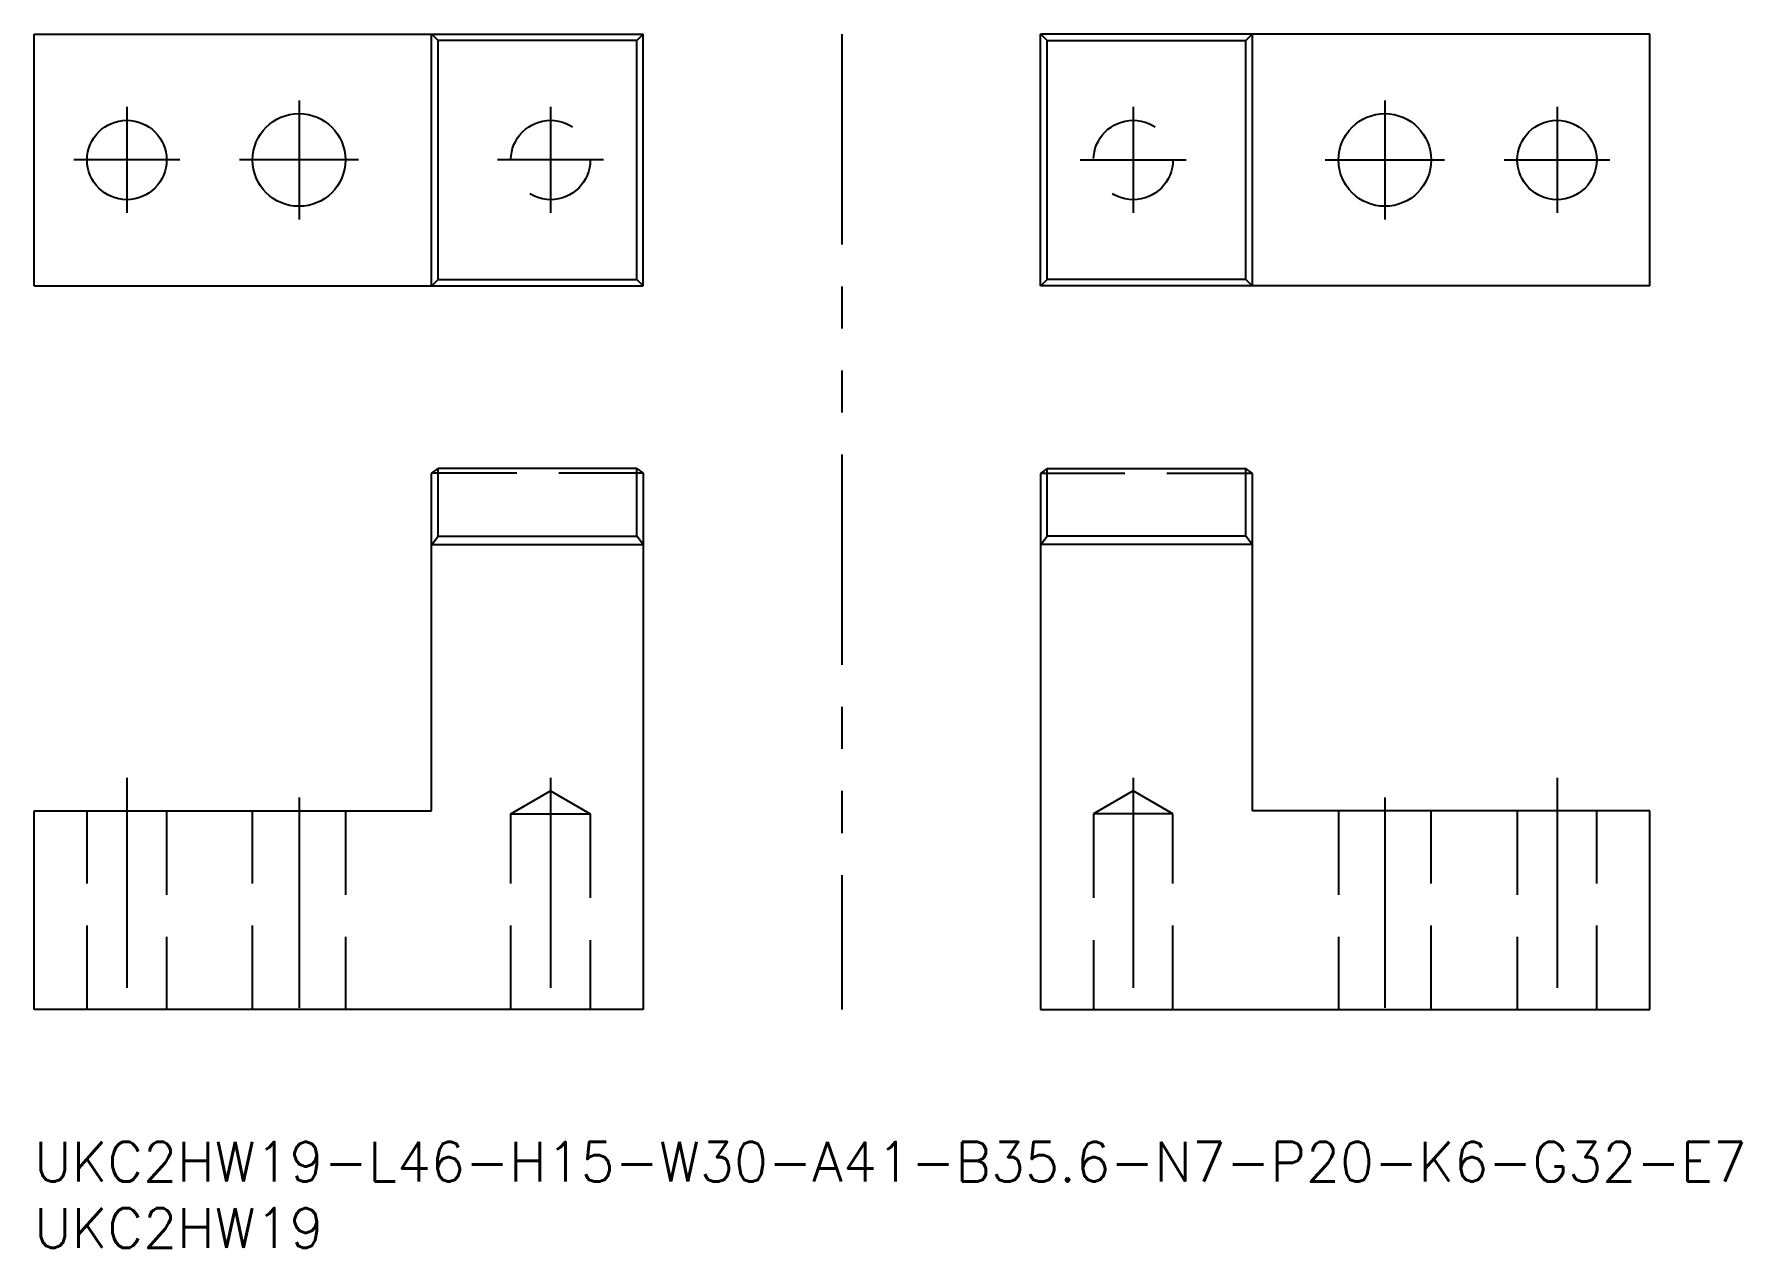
# Model space of a CAD drawing. Extents: x 0 to 129, y -8 to 84.
import ezdxf

# ---------------------------------------------------------------- set-up
doc = ezdxf.new("R2010")
doc.units = 0
doc.header["$LTSCALE"] = 0.5
for name, pattern in [('CENTER', [50.8, 31.75, -6.35, 6.35, -6.35]), ('DASHED', [19.05, 12.7, -6.35]), ('PHANTOM', [63.5, 31.75, -6.35, 6.35, -6.35, 6.35, -6.35])]:
    doc.linetypes.add(name, pattern=pattern)
for name, color, linetype in [('MSM_CENTER', 1, 'CENTER'), ('MSM_CONTINUOUS', 7, 'CONTINUOUS'), ('MSM_DASHED', 4, 'DASHED'), ('MSM_IMAGINARY', 6, 'PHANTOM'), ('MSM_PART_NUMBER', 7, 'CONTINUOUS')]:
    doc.layers.add(name, color=color, linetype=linetype)
doc.styles.get("Standard").update_dxf_attribs({"font": 'txt.shx', "height": 1, "bigfont": 'bigfont.shx'})

# ---------------------------------------------------------------- blocks, each defined once
blk = doc.blocks.new('*U40')
at = {"layer": 'MSM_PART_NUMBER'}
blk.add_text('UKC2HW19-L46-H15-W30-A41-B35.6-N7-P20-K6-G32-E7', height=3, dxfattribs=at).set_placement((0, -3))
blk = doc.blocks.new('*U41')
at = {"layer": 'MSM_PART_NUMBER'}
blk.add_text('UKC2HW19', height=3, dxfattribs=at).set_placement((0, -8))

msp = doc.modelspace()

# ---------------------------------------------------------------- linework, layer by layer
at = {"layer": 'MSM_CENTER'}
for p, q in [((7, 78.15), (7, 70.15)), ((20, 78.65), (20, 69.65)), ((39, 78.15), (39, 70.15)), ((83, 78.15), (83, 70.15)), ((102, 78.65), (102, 69.65)), ((115, 78.15), (115, 70.15)), ((11, 74.15), (3, 74.15)), ((24.5, 74.15), (15.5, 74.15)), ((43, 74.15), (35, 74.15)), ((79, 74.15), (87, 74.15)), ((97.5, 74.15), (106.5, 74.15)), ((111, 74.15), (119, 74.15)), ((7, 27.5), (7, 9)), ((39, 27.5), (39, 9)), ((83, 27.5), (83, 9)), ((115, 27.5), (115, 9)), ((20, 26), (20, 9)), ((102, 26), (102, 9))]:
    msp.add_line(p, q, dxfattribs=at)
at = {"layer": 'MSM_CONTINUOUS'}
for p, q in [((0, 83.65), (46, 83.65)), ((0, 64.65), (0, 83.65)), ((30, 64.65), (30, 83.65)), ((30.02, 83.65), (30.5, 83.17)), ((30.5, 65.13), (30.5, 83.17)), ((45.5, 83.17), (30.5, 83.17)), ((45.5, 83.17), (45.98, 83.65)), ((45.5, 65.13), (45.5, 83.17)), ((46, 64.65), (46, 83.65)), ((122, 83.65), (76, 83.65)), ((76, 64.65), (76, 83.65)), ((76.5, 83.17), (76.02, 83.65)), ((76.5, 83.17), (91.5, 83.17)), ((76.5, 65.13), (76.5, 83.17)), ((91.98, 83.65), (91.5, 83.17)), ((91.5, 65.13), (91.5, 83.17)), ((92, 64.65), (92, 83.65)), ((122, 64.65), (122, 83.65)), ((0, 64.65), (46, 64.65)), ((30.02, 64.65), (30.5, 65.13)), ((30.5, 65.13), (45.5, 65.13)), ((45.98, 64.65), (45.5, 65.13)), ((122, 64.65), (76, 64.65)), ((76.02, 64.65), (76.5, 65.13)), ((91.5, 65.13), (76.5, 65.13)), ((91.98, 64.65), (91.5, 65.13)), ((30, 50.48), (30.02, 50.5)), ((30, 25), (30, 50.48)), ((30.02, 50.5), (30.5, 50.86)), ((45.5, 50.86), (30.5, 50.86)), ((30.5, 45.74), (30.5, 50.86)), ((45.5, 45.74), (45.5, 50.86)), ((45.5, 50.86), (45.98, 50.5)), ((45.98, 50.5), (46, 50.48)), ((46, 50.48), (46, 10)), ((76.02, 50.5), (76, 50.48)), ((76, 50.48), (76, 10)), ((76.5, 50.86), (76.02, 50.5)), ((76.5, 50.86), (91.5, 50.86)), ((76.5, 45.74), (76.5, 50.86)), ((91.98, 50.5), (91.5, 50.86)), ((91.5, 45.74), (91.5, 50.86)), ((92, 50.48), (91.98, 50.5)), ((92, 25), (92, 50.48)), ((30.02, 45.1), (30.5, 45.74)), ((30.5, 45.74), (45.5, 45.74)), ((45.98, 45.1), (45.5, 45.74)), ((76.02, 45.1), (76.5, 45.74)), ((91.5, 45.74), (76.5, 45.74)), ((91.98, 45.1), (91.5, 45.74)), ((30, 45.08), (30.02, 45.1)), ((30.02, 45.1), (45.98, 45.1)), ((45.98, 45.1), (46, 45.08)), ((76.02, 45.1), (76, 45.08)), ((91.98, 45.1), (76.02, 45.1)), ((92, 45.08), (91.98, 45.1)), ((0, 25), (30, 25)), ((0, 10), (0, 25)), ((122, 25), (92, 25)), ((122, 10), (122, 25)), ((46, 10), (0, 10)), ((76, 10), (122, 10))]:
    msp.add_line(p, q, dxfattribs=at)
for centre, radius in [((20, 74.15), 3.5), ((102, 74.15), 3.5), ((7, 74.15), 3), ((115, 74.15), 3)]:
    msp.add_circle(centre, radius, dxfattribs=at)
at = {"layer": 'MSM_DASHED'}
for p, q in [((45.98, 50.5), (30.02, 50.5)), ((76.02, 50.5), (91.98, 50.5)), ((36, 24.77), (39, 26.5)), ((39, 26.5), (42, 24.77)), ((83, 26.5), (80, 24.77)), ((86, 24.77), (83, 26.5)), ((4, 10), (4, 25)), ((10, 25), (10, 10)), ((16.5, 10), (16.5, 25)), ((23.5, 25), (23.5, 10)), ((36, 24.77), (42, 24.77)), ((36, 10), (36, 24.77)), ((42, 24.77), (42, 10)), ((86, 24.77), (80, 24.77)), ((80, 24.77), (80, 10)), ((86, 10), (86, 24.77)), ((98.5, 25), (98.5, 10)), ((105.5, 10), (105.5, 25)), ((112, 25), (112, 10)), ((118, 10), (118, 25))]:
    msp.add_line(p, q, dxfattribs=at)
for centre in [(39, 74.15), (83, 74.15)]:
    msp.add_circle(centre, 3, dxfattribs=at)
at = {"layer": 'MSM_IMAGINARY'}
msp.add_line((61, 83.65), (61, 10), dxfattribs=at)

# ---------------------------------------------------------------- block references
at = {"layer": 'MSM_CONTINUOUS'}
for name in ['*U40', '*U41']:
    msp.add_blockref(name, (0, 0), dxfattribs=at)

doc.saveas('drawing.dxf')
